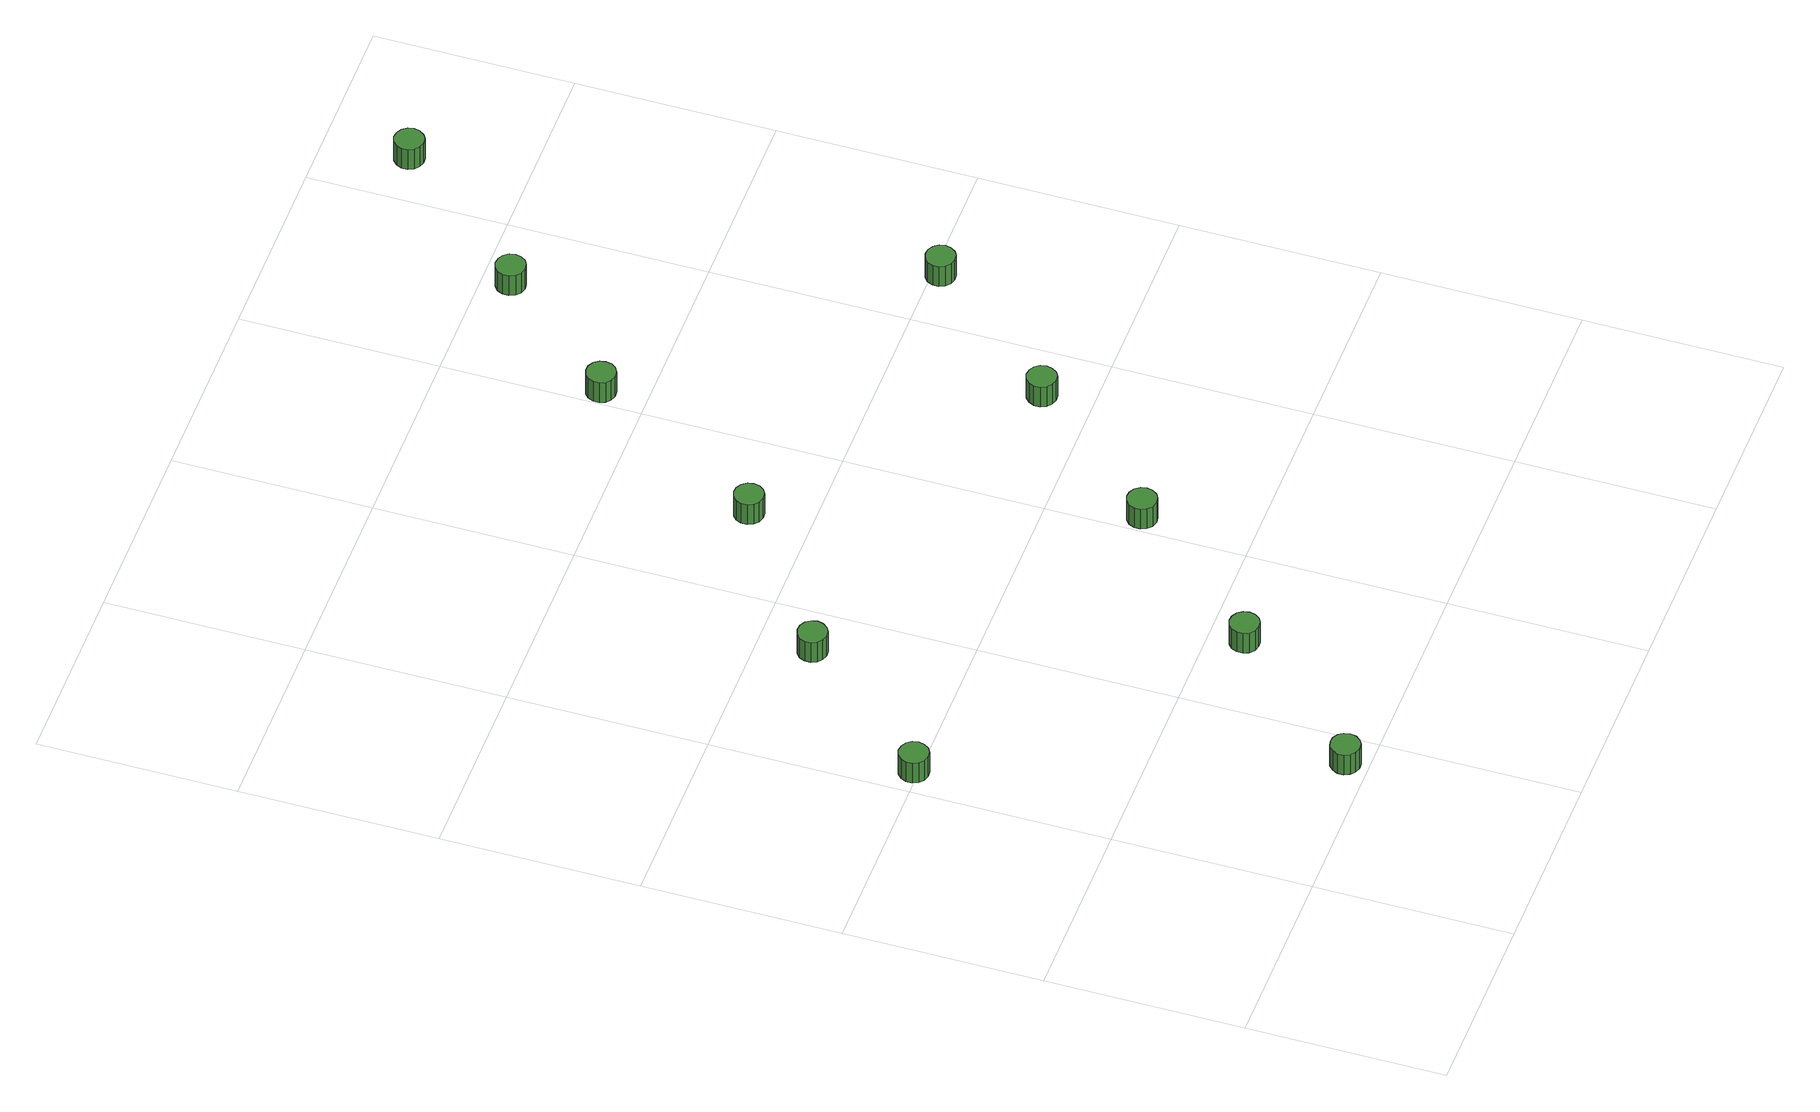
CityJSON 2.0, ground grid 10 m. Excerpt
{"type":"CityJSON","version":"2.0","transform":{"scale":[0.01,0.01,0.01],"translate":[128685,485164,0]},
"CityObjects":{
"tree1":{"type":"SolitaryVegetationObject","attributes":{"function":"something"},"geometry":[{"type":"MultiSurface","lod":"1","boundaries":[[[0,1,2,3,4,5,6,7,8,9,10,11,12,13,14]],[[15,16,17,18,19,20,21,22,23,24,25,26,27,28,29]],[[0,29,28,1]],[[1,28,27,2]],[[2,27,26,3]],[[3,26,25,4]],[[4,25,24,5]],[[5,24,23,6]],[[6,23,22,7]],[[7,22,21,8]],[[8,21,20,9]],[[9,20,19,10]],[[10,19,18,11]],[[11,18,17,12]],[[12,17,16,13]],[[13,16,15,14]],[[14,15,29,0]]]}]},
"tree2":{"type":"SolitaryVegetationObject","attributes":{"function":"something"},"geometry":[{"type":"MultiSurface","lod":"1","boundaries":[[[30,31,32,33,34,35,36,37,38,39,40,41,42,43,44]],[[45,46,47,48,49,50,51,52,53,54,55,56,57,58,59]],[[30,59,58,31]],[[31,58,57,32]],[[32,57,56,33]],[[33,56,55,34]],[[34,55,54,35]],[[35,54,53,36]],[[36,53,52,37]],[[37,52,51,38]],[[38,51,50,39]],[[39,50,49,40]],[[40,49,48,41]],[[41,48,47,42]],[[42,47,46,43]],[[43,46,45,44]],[[44,45,59,30]]]}]},
"tree3":{"type":"SolitaryVegetationObject","attributes":{"function":"something"},"geometry":[{"type":"MultiSurface","lod":"1","boundaries":[[[60,61,62,63,64,65,66,67,68,69,70,71,72,73,74]],[[75,76,77,78,79,80,81,82,83,84,85,86,87,88,89]],[[60,89,88,61]],[[61,88,87,62]],[[62,87,86,63]],[[63,86,85,64]],[[64,85,84,65]],[[65,84,83,66]],[[66,83,82,67]],[[67,82,81,68]],[[68,81,80,69]],[[69,80,79,70]],[[70,79,78,71]],[[71,78,77,72]],[[72,77,76,73]],[[73,76,75,74]],[[74,75,89,60]]]}]},
"tree4":{"type":"SolitaryVegetationObject","attributes":{"function":"something"},"geometry":[{"type":"MultiSurface","lod":"1","boundaries":[[[90,91,92,93,94,95,96,97,98,99,100,101,102,103,104]],[[105,106,107,108,109,110,111,112,113,114,115,116,117,118,119]],[[90,119,118,91]],[[91,118,117,92]],[[92,117,116,93]],[[93,116,115,94]],[[94,115,114,95]],[[95,114,113,96]],[[96,113,112,97]],[[97,112,111,98]],[[98,111,110,99]],[[99,110,109,100]],[[100,109,108,101]],[[101,108,107,102]],[[102,107,106,103]],[[103,106,105,104]],[[104,105,119,90]]]}]},
"tree5":{"type":"SolitaryVegetationObject","attributes":{"function":"something"},"geometry":[{"type":"MultiSurface","lod":"1","boundaries":[[[120,121,122,123,124,125,126,127,128,129,130,131,132,133,134]],[[135,136,137,138,139,140,141,142,143,144,145,146,147,148,149]],[[120,149,148,121]],[[121,148,147,122]],[[122,147,146,123]],[[123,146,145,124]],[[124,145,144,125]],[[125,144,143,126]],[[126,143,142,127]],[[127,142,141,128]],[[128,141,140,129]],[[129,140,139,130]],[[130,139,138,131]],[[131,138,137,132]],[[132,137,136,133]],[[133,136,135,134]],[[134,135,149,120]]]}]},
"tree6":{"type":"SolitaryVegetationObject","attributes":{"function":"something"},"geometry":[{"type":"MultiSurface","lod":"1","boundaries":[[[150,151,152,153,154,155,156,157,158,159,160,161,162,163,164]],[[165,166,167,168,169,170,171,172,173,174,175,176,177,178,179]],[[150,179,178,151]],[[151,178,177,152]],[[152,177,176,153]],[[153,176,175,154]],[[154,175,174,155]],[[155,174,173,156]],[[156,173,172,157]],[[157,172,171,158]],[[158,171,170,159]],[[159,170,169,160]],[[160,169,168,161]],[[161,168,167,162]],[[162,167,166,163]],[[163,166,165,164]],[[164,165,179,150]]]}]},
"tree7":{"type":"SolitaryVegetationObject","attributes":{"function":"something"},"geometry":[{"type":"MultiSurface","lod":"1","boundaries":[[[180,181,182,183,184,185,186,187,188,189,190,191,192,193,194]],[[195,196,197,198,199,200,201,202,203,204,205,206,207,208,209]],[[180,209,208,181]],[[181,208,207,182]],[[182,207,206,183]],[[183,206,205,184]],[[184,205,204,185]],[[185,204,203,186]],[[186,203,202,187]],[[187,202,201,188]],[[188,201,200,189]],[[189,200,199,190]],[[190,199,198,191]],[[191,198,197,192]],[[192,197,196,193]],[[193,196,195,194]],[[194,195,209,180]]]}]},
"tree8":{"type":"SolitaryVegetationObject","attributes":{"function":"something"},"geometry":[{"type":"MultiSurface","lod":"1","boundaries":[[[210,211,212,213,214,215,216,217,218,219,220,221,222,223,224]],[[225,226,227,228,229,230,231,232,233,234,235,236,237,238,239]],[[210,239,238,211]],[[211,238,237,212]],[[212,237,236,213]],[[213,236,235,214]],[[214,235,234,215]],[[215,234,233,216]],[[216,233,232,217]],[[217,232,231,218]],[[218,231,230,219]],[[219,230,229,220]],[[220,229,228,221]],[[221,228,227,222]],[[222,227,226,223]],[[223,226,225,224]],[[224,225,239,210]]]}]},
"tree9":{"type":"SolitaryVegetationObject","attributes":{"function":"something"},"geometry":[{"type":"MultiSurface","lod":"1","boundaries":[[[240,241,242,243,244,245,246,247,248,249,250,251,252,253,254]],[[255,256,257,258,259,260,261,262,263,264,265,266,267,268,269]],[[240,269,268,241]],[[241,268,267,242]],[[242,267,266,243]],[[243,266,265,244]],[[244,265,264,245]],[[245,264,263,246]],[[246,263,262,247]],[[247,262,261,248]],[[248,261,260,249]],[[249,260,259,250]],[[250,259,258,251]],[[251,258,257,252]],[[252,257,256,253]],[[253,256,255,254]],[[254,255,269,240]]]}]},
"tree10":{"type":"SolitaryVegetationObject","attributes":{"function":"something"},"geometry":[{"type":"MultiSurface","lod":"1","boundaries":[[[270,271,272,273,274,275,276,277,278,279,280,281,282,283,284]],[[285,286,287,288,289,290,291,292,293,294,295,296,297,298,299]],[[270,299,298,271]],[[271,298,297,272]],[[272,297,296,273]],[[273,296,295,274]],[[274,295,294,275]],[[275,294,293,276]],[[276,293,292,277]],[[277,292,291,278]],[[278,291,290,279]],[[279,290,289,280]],[[280,289,288,281]],[[281,288,287,282]],[[282,287,286,283]],[[283,286,285,284]],[[284,285,299,270]]]}]},
"tree11":{"type":"SolitaryVegetationObject","attributes":{"function":"something"},"geometry":[{"type":"MultiSurface","lod":"1","boundaries":[[[300,301,302,303,304,305,306,307,308,309,310,311,312,313,314]],[[315,316,317,318,319,320,321,322,323,324,325,326,327,328,329]],[[300,329,328,301]],[[301,328,327,302]],[[302,327,326,303]],[[303,326,325,304]],[[304,325,324,305]],[[305,324,323,306]],[[306,323,322,307]],[[307,322,321,308]],[[308,321,320,309]],[[309,320,319,310]],[[310,319,318,311]],[[311,318,317,312]],[[312,317,316,313]],[[313,316,315,314]],[[314,315,329,300]]]}]}
},
"vertices":[
[196,2020,187],[189,2050,187],[171,2075,187],[144,2090,187],[114,2094,187],[84,2084,187],[61,2063,187],[49,2035,187],[49,2004,187],[61,1976,187],[84,1956,187],[114,1946,187],[144,1949,187],[171,1965,187],[189,1990,187],[189,1990,58],[171,1965,58],[144,1949,58],[114,1946,58],[84,1956,58],[61,1976,58],[49,2004,58],[49,2035,58],[61,2063,58],[84,2084,58],[114,2094,58],[144,2090,58],[171,2075,58],[189,2050,58],[196,2020,58],
[901,113,178],[894,144,178],[876,169,178],[850,184,178],[819,187,178],[790,178,178],[767,157,178],[754,129,178],[754,98,178],[767,70,178],[790,49,178],[819,40,178],[850,43,178],[876,58,178],[894,83,178],[894,83,49],[876,58,49],[850,43,49],[819,40,49],[790,49,49],[767,70,49],[754,98,49],[754,129,49],[767,157,49],[790,178,49],[819,187,49],[850,184,49],[876,169,49],[894,144,49],[901,113,49],
[813,2729,185],[806,2759,185],[788,2784,185],[761,2799,185],[731,2802,185],[701,2793,185],[678,2772,185],[666,2744,185],[666,2713,185],[678,2685,185],[701,2665,185],[731,2655,185],[761,2658,185],[788,2674,185],[806,2699,185],[806,2699,56],[788,2674,56],[761,2658,56],[731,2655,56],[701,2665,56],[678,2685,56],[666,2713,56],[666,2744,56],[678,2772,56],[701,2793,56],[731,2802,56],[761,2799,56],[788,2784,56],[806,2759,56],[813,2729,56],
[1525,822,176],[1518,852,176],[1500,877,176],[1473,893,176],[1443,896,176],[1413,886,176],[1390,866,176],[1378,838,176],[1378,807,176],[1390,779,176],[1413,758,176],[1443,749,176],[1473,752,176],[1500,767,176],[1518,792,176],[1518,792,47],[1500,767,47],[1473,752,47],[1443,749,47],[1413,758,47],[1390,779,47],[1378,807,47],[1378,838,47],[1390,866,47],[1413,886,47],[1443,896,47],[1473,893,47],[1500,877,47],[1518,852,47],[1525,822,47],
[1585,3303,192],[1579,3333,192],[1561,3358,192],[1534,3374,192],[1504,3377,192],[1474,3367,192],[1451,3347,192],[1439,3319,192],[1439,3288,192],[1451,3260,192],[1474,3239,192],[1504,3229,192],[1534,3233,192],[1561,3248,192],[1579,3273,192],[1579,3273,63],[1561,3248,63],[1534,3233,63],[1504,3229,63],[1474,3239,63],[1451,3260,63],[1439,3288,63],[1439,3319,63],[1451,3347,63],[1474,3367,63],[1504,3377,63],[1534,3374,63],[1561,3358,63],[1579,3333,63],[1585,3303,63],
[2155,1542,181],[2149,1572,181],[2131,1597,181],[2104,1613,181],[2073,1616,181],[2044,1606,181],[2021,1586,181],[2009,1558,181],[2009,1527,181],[2021,1499,181],[2044,1478,181],[2073,1468,181],[2104,1472,181],[2131,1487,181],[2149,1512,181],[2149,1512,52],[2131,1487,52],[2104,1472,52],[2073,1468,52],[2044,1478,52],[2021,1499,52],[2009,1527,52],[2009,1558,52],[2021,1586,52],[2044,1606,52],[2073,1616,52],[2104,1613,52],[2131,1597,52],[2149,1572,52],[2155,1542,52],
[2142,4224,188],[2136,4254,188],[2118,4279,188],[2091,4294,188],[2060,4297,188],[2031,4288,188],[2008,4267,188],[1996,4239,188],[1996,4208,188],[2008,4180,188],[2031,4160,188],[2060,4150,188],[2091,4153,188],[2118,4169,188],[2136,4194,188],[2136,4194,59],[2118,4169,59],[2091,4153,59],[2060,4150,59],[2031,4160,59],[2008,4180,59],[1996,4208,59],[1996,4239,59],[2008,4267,59],[2031,4288,59],[2060,4297,59],[2091,4294,59],[2118,4279,59],[2136,4254,59],[2142,4224,59],
[2786,2251,176],[2779,2281,176],[2761,2306,176],[2735,2321,176],[2704,2325,176],[2675,2315,176],[2652,2294,176],[2639,2266,176],[2639,2235,176],[2652,2207,176],[2675,2187,176],[2704,2177,176],[2735,2180,176],[2761,2196,176],[2779,2221,176],[2779,2221,47],[2761,2196,47],[2735,2180,47],[2704,2177,47],[2675,2187,47],[2652,2207,47],[2639,2235,47],[2639,2266,47],[2652,2294,47],[2675,2315,47],[2704,2325,47],[2735,2321,47],[2761,2306,47],[2779,2281,47],[2786,2251,47],
[2691,4855,186],[2684,4885,186],[2666,4910,186],[2639,4926,186],[2609,4929,186],[2579,4919,186],[2557,4899,186],[2544,4870,186],[2544,4840,186],[2557,4811,186],[2579,4791,186],[2609,4781,186],[2639,4785,186],[2666,4800,186],[2684,4825,186],[2684,4825,57],[2666,4800,57],[2639,4785,57],[2609,4781,57],[2579,4791,57],[2557,4811,57],[2544,4840,57],[2544,4870,57],[2557,4899,57],[2579,4919,57],[2609,4929,57],[2639,4926,57],[2666,4910,57],[2684,4885,57],[2691,4855,57],
[3403,2960,172],[3396,2990,172],[3378,3015,172],[3352,3030,172],[3321,3033,172],[3292,3024,172],[3269,3003,172],[3256,2975,172],[3256,2944,172],[3269,2916,172],[3292,2896,172],[3321,2886,172],[3352,2889,172],[3378,2905,172],[3396,2930,172],[3396,2930,43],[3378,2905,43],[3352,2889,43],[3321,2886,43],[3292,2896,43],[3269,2916,43],[3256,2944,43],[3256,2975,43],[3269,3003,43],[3292,3024,43],[3321,3033,43],[3352,3030,43],[3378,3015,43],[3396,2990,43],[3403,2960,43],
[3335,5575,190],[3328,5605,190],[3310,5630,190],[3284,5645,190],[3253,5649,190],[3224,5639,190],[3201,5618,190],[3188,5590,190],[3188,5559,190],[3201,5531,190],[3224,5511,190],[3253,5501,190],[3284,5504,190],[3310,5520,190],[3328,5545,190],[3328,5545,61],[3310,5520,61],[3284,5504,61],[3253,5501,61],[3224,5511,61],[3201,5531,61],[3188,5559,61],[3188,5590,61],[3201,5618,61],[3224,5639,61],[3253,5649,61],[3284,5645,61],[3310,5630,61],[3328,5605,61],[3335,5575,61]
]}
